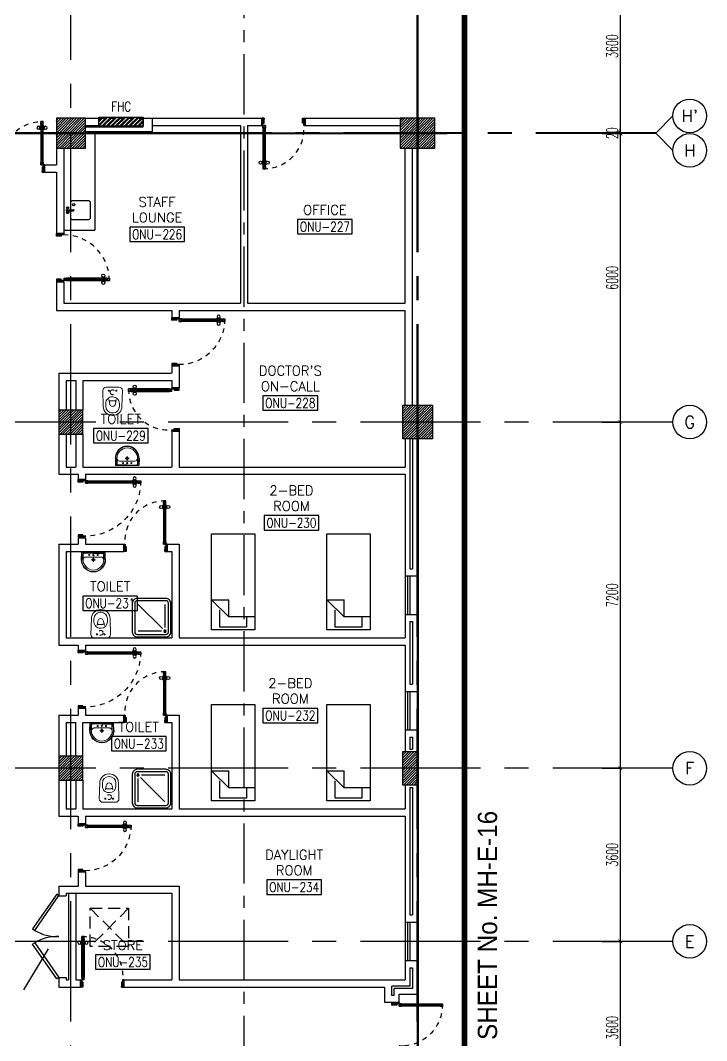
# Model space of a CAD drawing. Extents: x 0 to 91, y -1.5 to 78.
# Drawn here: x 76.69 to 90.96, y 14.14 to 35.36 of the extents above; entities that cross this region are included whole.
import ezdxf
from ezdxf.enums import TextEntityAlignment as Align

# ---------------------------------------------------------------- set-up
doc = ezdxf.new("R2010")
doc.units = 0
doc.header["$MEASUREMENT"] = 0
doc.header["$PDMODE"] = 34
for name, pattern in [('CENTER', [2, 1.25, -0.25, 0.25, -0.25]), ('CENTER2', [1.125, 0.75, -0.125, 0.125, -0.125]), ('CENTERX2', [4, 2.5, -0.5, 0.5, -0.5]), ('DASHED', [0.75, 0.5, -0.25]), ('HIDDEN', [0.375, 0.25, -0.125]), ('HIDDEN2', [0.1875, 0.125, -0.0625])]:
    doc.linetypes.add(name, pattern=pattern)
doc.layers.get('0').update_dxf_attribs({"color": 11, "linetype": 'CONTINUOUS'})
doc.layers.get('DEFPOINTS').update_dxf_attribs({"color": 11, "linetype": 'CONTINUOUS'})
for name, color, linetype in [('AX-CR', 11, 'CONTINUOUS'), ('AX-DIM', 11, 'CONTINUOUS'), ('AX-TXT', 11, 'CONTINUOUS'), ('AXES', 11, 'CENTERX2'), ('AXES1', 11, 'CENTER'), ('COL', 11, 'CONTINUOUS'), ('DOOR', 11, 'CONTINUOUS'), ('E-TEXT', 4, 'CONTINUOUS'), ('EJ', 11, 'CONTINUOUS'), ('ELEV', 11, 'CONTINUOUS'), ('FHC', 11, 'CONTINUOUS'), ('FIX', 11, 'CONTINUOUS'), ('FUR', 11, 'CONTINUOUS'), ('HAT', 11, 'CONTINUOUS'), ('INSUL', 11, 'CONTINUOUS'), ('ME-FIX', 11, 'CONTINUOUS'), ('RM-BOX', 11, 'CONTINUOUS'), ('RM-NAME', 11, 'CONTINUOUS'), ('RM-NO', 11, 'CONTINUOUS'), ('ROOF', 11, 'CONTINUOUS'), ('SHAFT', 11, 'CONTINUOUS'), ('TXT1', 11, 'CONTINUOUS'), ('WALL', 11, 'CONTINUOUS'), ('WIN', 11, 'CONTINUOUS')]:
    doc.layers.add(name, color=color, linetype=linetype)
doc.styles.add('ROMANS', font='ROMANS.shx', dxfattribs={"width": 0.6})
doc.styles.add('TTXT', font='swisse.ttf', dxfattribs={"width": 0.6})
doc.dimstyles.new('DIM-OUT', dxfattribs={"dimscale": 0, "dimtxt": 0.24, "dimasz": 0.08, "dimexe": 0.02, "dimexo": 0.02, "dimgap": 0.05, "dimtad": 1, "dimdec": 0, "dimlfac": 1000, "dimzin": 0, "dimdsep": 46, "dimtxsty": 'ROMANS', "dimblk1": 'ARCHTICK', "dimblk2": 'ARCHTICK', "dimsah": 1, "dimcen": 0.01, "dimdle": 0.08, "dimclrd": 7, "dimclre": 7, "dimclrt": 2, "dimadec": 0, "dimazin": 0, "dimtp": 2, "dimtm": 2, "dimtfac": 0.114286, "dimtdec": 0, "dimtix": 1, "dimtmove": 2, "dimatfit": 3, "dimldrblk": 'ARCHTICK', "dimfxl": 0, "dimtolj": 1, "dimtzin": 0, "dimarcsym": 0})

# ---------------------------------------------------------------- blocks, each defined once
blk = doc.blocks.new('D1000')
at = {"layer": 'DOOR', "color": 7, "linetype": 'ByBlock'}
for p, q in [((0, 0), (-150, 0)), ((-150, 0), (-150, -25)), ((-150, 0), (0, 0)), ((0, -50), (-114, 0)), ((0, -50), (-40, 0)), ((0, -50), (0, 0)), ((-1050, -25), (-1100, -25)), ((-1100, -75), (-1100, -25)), ((-1100, -25), (-1100, -75)), ((-1050, -75), (-1100, -75)), ((-1050, -42), (-1070, -42)), ((-1070, -42), (-1070, -58)), ((-1050, -58), (-1070, -58)), ((-1050, -25), (-1050, -42)), ((-1050, -58), (-1050, -75)), ((-928, -18), (-1018, -18)), ((-1018, -25), (-1018, -18)), ((-1018, -75), (-1018, -82)), ((-928, -82), (-1018, -82)), ((-1005, -9), (-940, -9)), ((-1005, -18), (-1005, -9)), ((-1005, -18), (-940, -18)), ((-1005, -82), (-940, -82)), ((-1005, -82), (-1005, -91)), ((-1005, -91), (-940, -91)), ((-940, -18), (-940, -9)), ((-940, -82), (-940, -91)), ((-928, -25), (-928, -18)), ((-928, -75), (-928, -82)), ((-200, -42), (-200, -25)), ((-200, -25), (-150, -25)), ((-180, -42), (-200, -42)), ((-200, -75), (-200, -58)), ((-200, -58), (-180, -58)), ((-150, -75), (-200, -75)), ((-180, -58), (-180, -42)), ((-150, -75), (-150, -25)), ((-150, -25), (-100, -25)), ((-100, -25), (-100, -50)), ((0, -50), (-100, -37)), ((-100, -50), (0, -50)), ((-150, -975), (-100, -975)), ((-150, -1000), (-150, -975)), ((-150, -1000), (0, -1000)), ((0, -1000), (-150, -1000)), ((0, -950), (-114, -1000)), ((-100, -975), (-100, -950)), ((0, -950), (-100, -963)), ((-100, -950), (0, -950)), ((0, -950), (-40, -1000)), ((0, -950), (0, -1000))]:
    blk.add_line(p, q, dxfattribs=at)
at = {"layer": 'DOOR', "linetype": 'ByBlock'}
for p, q in [((-200, -25), (-1050, -25)), ((-200, -42), (-1050, -42)), ((-200, -58), (-1050, -58)), ((-1050, -75), (-200, -75))]:
    blk.add_line(p, q, dxfattribs=at)
at = {"layer": 'DOOR', "color": 7, "linetype": 'ByBlock'}
for centre in [(-973, 23), (-973, -124)]:
    blk.add_circle(centre, 32.4, dxfattribs=at)
for centre, radius, start, end in [((0, -50), 134, 158.1598, 169.28), ((0, -50), 74.4, 137.7764, 180), ((0, -50), 54.4, 113.2074, 180), ((0, -50), 154, 161.1053, 166.2858), ((0, -50), 114, 154.0838, 167.3774), ((0, -50), 94.4, 148.0182, 180), ((0, -50), 34.4, 90, 180), ((0, -50), 14.4, 90, 180), ((0, -950), 154, 193.7142, 198.8947), ((0, -950), 134, 190.72, 201.8402), ((0, -950), 94.4, 180, 211.9818), ((0, -950), 74.4, 180, 222.2236), ((0, -950), 54.4, 180, 246.7926), ((0, -950), 34.4, 180, 270), ((0, -950), 14.4, 180, 270)]:
    blk.add_arc(centre, radius, start, end, dxfattribs=at)
at = {"layer": 'DOOR', "linetype": 'HIDDEN', "ltscale": 0.5}
blk.add_arc((-149, -24), 951, 180.0434, 269.9667, dxfattribs=at)
blk = doc.blocks.new('WC1')
at = {"layer": 'FIX', "lineweight": 20}
for p, q in [((-727, 5), (-727, -5)), ((-674, 5), (-674, -5)), ((-534, 24), (-540, 0)), ((-540, 0), (-534, -24)), ((-210, 204), (-538, 194)), ((-475, 141), (-538, 141)), ((-395, 76), (-490, 60)), ((-339, 5), (-339, -5)), ((-538, -141), (-475, -141)), ((-538, -194), (-210, -204)), ((-490, -60), (-395, -76))]:
    blk.add_line(p, q, dxfattribs=at)
at = {"layer": 'FIX', "linetype": 'Continuous', "lineweight": 20}
blk.add_line((-420, -47), (-420, 45), dxfattribs=at)
at = {"layer": 'FIX', "lineweight": 20}
blk.add_lwpolyline([(-213, -204), (-210, -204, 0.414214), (-137, -131), (-137, 0), (-137, 131, 0.414214), (-210, 204)], format="xyb", dxfattribs=at)
at = {"layer": 'FIX', "linetype": 'HIDDEN2', "lineweight": 20, "ltscale": 0.3}
blk.add_circle((-245, 0), 49.8, dxfattribs=at)
at = {"layer": 'FIX', "linetype": 'HIDDEN', "lineweight": 20, "ltscale": 0.05}
for centre in [(-213, 78), (-213, -77)]:
    blk.add_circle(centre, 11.6, dxfattribs=at)
at = {"layer": 'FIX', "lineweight": 20}
for centre, radius, start, end in [((-538, 5), 189, 90, 180), ((-538, 5), 136, 90, 180), ((-473, -7), 68.2, 128.9242, 152.8468), ((-464, -18), 82, 108.496, 128.9242), ((-475, 5), 136, 360, 90), ((-538, -5), 189, 180, 270), ((-538, -5), 136, 180, 270), ((-473, 7), 68.2, 207.1532, 231.0758), ((-464, 18), 82, 231.0758, 251.504), ((-475, -5), 136, 270, 0)]:
    blk.add_arc(centre, radius, start, end, dxfattribs=at)
at = {"layer": 'FIX', "linetype": 'Continuous', "lineweight": 20}
for centre, start, end in [((-443, 46), 357.6662, 91.6121), ((-442, -46), 268.3879, 2.3338)]:
    blk.add_arc(centre, 22.3, start, end, dxfattribs=at)
blk = doc.blocks.new('LAV1')
at = {"layer": 'FIX', "linetype": 'DASHED', "lineweight": 20, "ltscale": 0.05}
for p, q in [((0, 170), (0, 270)), ((0, 170), (0, 270)), ((50, 220), (-50, 220))]:
    blk.add_line(p, q, dxfattribs=at)
at = {"layer": 'FIX', "linetype": 'ByBlock', "ltscale": 0.3}
for p, q in [((-280, 210), (-275, 50)), ((-245, 210), (-245, 85)), ((0, 60), (-220, 60)), ((0, 60), (220, 60)), ((245, 210), (245, 85)), ((280, 210), (275, 50))]:
    blk.add_line(p, q, dxfattribs=at)
at = {"layer": 'FIX', "linetype": 'Continuous', "lineweight": 20}
for p, q in [((-275, 210), (-275, 50)), ((0, 50), (-275, 50)), ((0, 50), (-252, 50)), ((0, 155), (-181, 155)), ((0, 155), (181, 155)), ((0, 50), (275, 50)), ((0, 50), (252, 50)), ((275, 210), (275, 50))]:
    blk.add_line(p, q, dxfattribs=at)
at = {"layer": 'FIX', "lineweight": 20}
for p, q in [((16, 107), (-15, 107)), ((0, 92), (0, 123))]:
    blk.add_line(p, q, dxfattribs=at)
for centre, radius in [((0, 220), 29.5), ((0, 220), 22.5), ((0, 107), 15.5)]:
    blk.add_circle(centre, radius, dxfattribs=at)
at = {"layer": 'FIX', "linetype": 'HIDDEN', "lineweight": 20, "ltscale": 0.05}
for centre in [(-100, 107), (100, 107)]:
    blk.add_circle(centre, 12.4, dxfattribs=at)
at = {"layer": 'FIX', "linetype": 'ByBlock', "ltscale": 0.3}
for centre, radius, start, end in [((7, 220), 287, 91.3776, 182.0064), ((-7, 220), 287, 357.9936, 88.6224), ((-220, 85), 24.9, 179.7021, 269.9486), ((220, 85), 24.9, 270.0514, 0.2979)]:
    blk.add_arc(centre, radius, start, end, dxfattribs=at)
at = {"layer": 'FIX', "linetype": 'Continuous', "lineweight": 20}
for centre, radius, start, end in [((8, 217), 283, 91.6988, 181.351), ((-8, 217), 283, 358.649, 88.3012), ((8, 212), 253, 91.7328, 180.4884), ((-8, 212), 253, 359.5116, 88.2672), ((-179, 222), 66.9, 190.2006, 268.0786), ((179, 222), 66.9, 271.9214, 349.7994)]:
    blk.add_arc(centre, radius, start, end, dxfattribs=at)
blk = doc.blocks.new('SHR1')
at = {"layer": 'FIX'}
for p, q in [((-196, 196), (-700, 700)), ((-143, 218), (-143, 700)), ((-218, 143), (-700, 143))]:
    blk.add_line(p, q, dxfattribs=at)
for points in [[(-825, 125), (-825, 725, -0.414214), (-725, 825), (-125, 825, -0.414214), (-25, 725), (-25, 125, -0.414214), (-125, 25), (-725, 25, -0.414214)], [(-775, 125), (-775, 725, -0.414214), (-725, 775), (-125, 775, -0.414214), (-75, 725), (-75, 125, -0.414214), (-125, 75), (-725, 75, -0.414214)]]:
    blk.add_lwpolyline(points, format="xyb", close=True, dxfattribs=at)
for radius in [25, 15]:
    blk.add_circle((-143, 143), radius, dxfattribs=at)
blk = doc.blocks.new('C5')
at = {"layer": 'HAT', "linetype": 'ByBlock'}
h = blk.add_hatch(dxfattribs=at)
h.set_pattern_fill('ANSI31', color=256, scale=300, style=0)
h.set_pattern_definition([(45, (-223356.182, -51411.005), (-26.516504, 26.516504), [])])
h.paths.add_polyline_path([(300, 300), (0, 300), (0, 0), (300, 0)])
h.paths.add_polyline_path([(600, 300), (300, 300), (300, 0), (600, 0)])
at = {"layer": 'COL'}
blk.add_lwpolyline([(600, 300), (0, 300), (0, 0), (600, 0)], close=True, dxfattribs=at)
blk = doc.blocks.new('RM1')
at = {"layer": 'RM-BOX'}
blk.add_lwpolyline([(570, -200), (-570, -200), (-570, -500), (570, -500)], close=True, dxfattribs=at)
at = {"layer": 'RM-NAME', "style": 'ROMANS'}
for tag, p in [('ROOMNAME1', (0, 324)), ('ROOMNAME2', (0, 0))]:
    blk.add_attdef(tag, text='', height=200, dxfattribs=at).set_placement(p, align=Align.MIDDLE)
at = {"layer": 'RM-NO', "style": 'ROMANS', "width": 0.8}
blk.add_attdef('ROOMNO', text='', height=200, dxfattribs=at).set_placement((0, -350), align=Align.MIDDLE)
blk = doc.blocks.new('DOOR90')
at = {"layer": 'DOOR', "linetype": 'ByBlock'}
for p, q in [((0, 0), (-150, 0)), ((-200, -25), (-1000, -25)), ((-200, -42), (-1000, -42)), ((-200, -58), (-1000, -58)), ((-1000, -75), (-200, -75))]:
    blk.add_line(p, q, dxfattribs=at)
at = {"layer": 'DOOR', "color": 0, "linetype": 'ByBlock'}
for p, q in [((-150, 0), (-150, -25)), ((-150, 0), (0, 0)), ((0, -50), (0, 0)), ((-1050, -25), (-1050, -75)), ((-1050, -75), (-1050, -25)), ((-1000, -25), (-1050, -25)), ((-1000, -75), (-1050, -75)), ((-1020, -42), (-1020, -58)), ((-1000, -42), (-1020, -42)), ((-1000, -58), (-1020, -58)), ((-1000, -25), (-1000, -42)), ((-1000, -58), (-1000, -75)), ((-968, -25), (-968, -18)), ((-878, -18), (-968, -18)), ((-968, -75), (-968, -82)), ((-878, -82), (-968, -82)), ((-955, -18), (-955, -9)), ((-955, -9), (-890, -9)), ((-955, -18), (-890, -18)), ((-955, -82), (-955, -91)), ((-955, -82), (-890, -82)), ((-955, -91), (-890, -91)), ((-890, -18), (-890, -9)), ((-890, -82), (-890, -91)), ((-878, -25), (-878, -18)), ((-878, -75), (-878, -82)), ((-200, -42), (-200, -25)), ((-200, -25), (-150, -25)), ((-180, -42), (-200, -42)), ((-200, -75), (-200, -58)), ((-200, -58), (-180, -58)), ((-150, -75), (-200, -75)), ((-180, -58), (-180, -42)), ((-150, -75), (-150, -25)), ((-150, -25), (-100, -25)), ((-100, -25), (-100, -50)), ((-100, -50), (0, -50)), ((-150, -900), (-150, -875)), ((-150, -875), (-100, -875)), ((0, -900), (-150, -900)), ((-150, -900), (0, -900)), ((-100, -850), (0, -850)), ((-100, -875), (-100, -850)), ((0, -850), (0, -900))]:
    blk.add_line(p, q, dxfattribs=at)
at = {"layer": 'DOOR', "color": 9, "linetype": 'ByBlock'}
for p, q in [((0, -50), (-114, 0)), ((0, -50), (-40, 0)), ((0, -50), (-100, -37)), ((0, -850), (-114, -900)), ((0, -850), (-100, -863)), ((0, -850), (-40, -900))]:
    blk.add_line(p, q, dxfattribs=at)
at = {"layer": 'DOOR', "color": 0, "linetype": 'ByBlock'}
for centre in [(-923, 24), (-923, -124)]:
    blk.add_circle(centre, 32.4, dxfattribs=at)
at = {"layer": 'DOOR', "color": 9, "linetype": 'ByBlock'}
for centre, radius, start, end in [((0, -50), 74.4, 137.7764, 180), ((0, -50), 54.4, 113.2074, 180), ((0, -50), 154, 161.1053, 166.2858), ((0, -50), 134, 158.1598, 169.28), ((0, -50), 114, 154.0838, 167.3774), ((0, -50), 94.4, 148.0182, 180), ((0, -50), 34.4, 90, 180), ((0, -50), 14.4, 90, 180), ((0, -850), 154, 193.7142, 198.8947), ((0, -850), 134, 190.72, 201.8402), ((0, -850), 94.4, 180, 211.9818), ((0, -850), 74.4, 180, 222.2236), ((0, -850), 54.4, 180, 246.7926), ((0, -850), 34.4, 180, 270), ((0, -850), 14.4, 180, 270)]:
    blk.add_arc(centre, radius, start, end, dxfattribs=at)
at = {"layer": 'DOOR', "linetype": 'HIDDEN', "ltscale": 0.5}
blk.add_arc((-222, -50), 828, 178.2701, 275.003, dxfattribs=at)
blk = doc.blocks.new('AH20A')
at = {"layer": 'FUR'}
for p, q in [((0, 0.5), (0, -0.5)), ((1, 0.5), (0, 0.5)), ((0.136, 0.5), (0.136, -0.099)), ((1, -0.5), (1, 0.5)), ((0.136, 0.311), (0.028, 0.311)), ((0.028, 0.311), (0.028, -0.309)), ((0.136, -0.099), (0.313, -0.5)), ((0.136, -0.099), (0.313, -0.099)), ((0.313, -0.5), (0.313, -0.099)), ((0.028, -0.309), (0.208, -0.309)), ((0, -0.5), (1, -0.5))]:
    blk.add_line(p, q, dxfattribs=at)
blk = doc.blocks.new('DOOR100')
at = {"layer": 'DOOR', "color": 0, "linetype": 'ByBlock'}
for p, q in [((-76, 1251), (-76, 1301)), ((-76, 1301), (-26, 1301)), ((-26, 1301), (-76, 1301)), ((-26, 1251), (-26, 1301)), ((-92, 1206), (-92, 1141)), ((-83, 1206), (-92, 1206)), ((-83, 1141), (-92, 1141)), ((-83, 1129), (-83, 1219)), ((-76, 1219), (-83, 1219)), ((-83, 1206), (-83, 1141)), ((-76, 1129), (-83, 1129)), ((-59, 1251), (-76, 1251)), ((-59, 1251), (-59, 1271)), ((-43, 1271), (-59, 1271)), ((-43, 1251), (-43, 1271)), ((-26, 1251), (-43, 1251)), ((-26, 1219), (-19, 1219)), ((-26, 1129), (-19, 1129)), ((-19, 1129), (-19, 1219)), ((-19, 1206), (-19, 1141)), ((-19, 1206), (-10, 1206)), ((-19, 1141), (-10, 1141)), ((-10, 1206), (-10, 1141)), ((-1201, 0), (-1201, 150)), ((-1201, 150), (-1176, 150)), ((-1201, 150), (-1201, 0)), ((-1151, 0), (-1201, 0)), ((-1176, 150), (-1176, 100)), ((-1176, 100), (-1151, 100)), ((-1151, 100), (-1151, 0)), ((-76, 200), (-59, 200)), ((-76, 150), (-76, 200)), ((-76, 150), (-26, 150)), ((-59, 200), (-59, 180)), ((-59, 180), (-43, 180)), ((-51, 100), (-51, 0)), ((-26, 100), (-51, 100)), ((-51, 0), (-1, 0)), ((-43, 200), (-26, 200)), ((-43, 180), (-43, 200)), ((-26, 200), (-26, 150)), ((-1, 150), (-26, 150)), ((-26, 150), (-26, 100)), ((-1, 150), (-1, 0))]:
    blk.add_line(p, q, dxfattribs=at)
at = {"layer": 'DOOR', "linetype": 'ByBlock'}
for p, q in [((-76, 1251), (-76, 200)), ((-59, 200), (-59, 1251)), ((-43, 200), (-43, 1251)), ((-26, 200), (-26, 1251))]:
    blk.add_line(p, q, dxfattribs=at)
at = {"layer": 'DOOR', "color": 9, "linetype": 'ByBlock'}
for p, q in [((-1151, 0), (-1201, 114)), ((-1151, 0), (-1201, 40)), ((-1151, 0), (-1164, 100)), ((-51, 0), (-1, 114)), ((-51, 0), (-38, 100)), ((-51, 0), (-1, 40))]:
    blk.add_line(p, q, dxfattribs=at)
at = {"layer": 'DOOR', "color": 0, "linetype": 'ByBlock'}
for centre in [(-125, 1174), (22, 1174)]:
    blk.add_circle(centre, 32.4, dxfattribs=at)
at = {"layer": 'DOOR', "linetype": 'HIDDEN', "ltscale": 0.5}
blk.add_arc((-27, 152), 1149, 89.961, 180.0931, dxfattribs=at)
at = {"layer": 'DOOR', "color": 9, "linetype": 'ByBlock'}
for centre, radius, start, end in [((-1151, 0), 154, 103.7142, 108.8947), ((-1151, 0), 134, 100.72, 111.8402), ((-1151, 0), 94.4, 90, 121.9818), ((-1151, 0), 74.4, 90, 132.2236), ((-1151, 0), 54.4, 90, 156.7926), ((-1151, 0), 34.4, 90, 180), ((-1151, 0), 14.4, 90, 180), ((-51, 0), 94.4, 58.0182, 90), ((-51, 0), 74.4, 47.7764, 90), ((-51, 0), 54.4, 23.2074, 90), ((-51, 0), 34.4, 0, 90), ((-51, 0), 14.4, 0, 90), ((-51, 0), 134, 68.1598, 79.28), ((-51, 0), 114, 64.0838, 77.3774), ((-51, 0), 154, 71.1053, 76.2858)]:
    blk.add_arc(centre, radius, start, end, dxfattribs=at)
blk = doc.blocks.new('A$C272A55A0')
at = {"layer": 'DOOR', "color": 0, "linetype": 'ByBlock'}
for p, q in [((0, 900), (0, 1050)), ((50, 1050), (0, 1050)), ((0, 900), (25, 900)), ((25, 950), (50, 950)), ((25, 900), (25, 950)), ((75, 900), (25, 900)), ((25, 850), (25, 900)), ((42, 850), (25, 850)), ((58, 870), (42, 870)), ((42, 870), (42, 850)), ((50, 950), (50, 1050)), ((58, 850), (58, 870)), ((75, 850), (58, 850)), ((75, 900), (75, 850)), ((1725, 900), (1775, 900)), ((1725, 900), (1725, 850)), ((1725, 850), (1742, 850)), ((1742, 870), (1758, 870)), ((1742, 850), (1742, 870)), ((1750, 950), (1750, 1050)), ((1750, 1050), (1800, 1050)), ((1775, 950), (1750, 950)), ((1758, 870), (1758, 850)), ((1758, 850), (1775, 850)), ((1775, 900), (1775, 950)), ((1800, 900), (1775, 900)), ((1775, 850), (1775, 900)), ((1800, 1050), (1800, 900)), ((25, 50), (42, 50)), ((25, 50), (25, 0)), ((25, 0), (75, 0)), ((75, 0), (25, 0)), ((42, 50), (42, 30)), ((42, 30), (58, 30)), ((58, 50), (75, 50)), ((58, 50), (58, 30)), ((75, 50), (75, 0)), ((1718, 160), (1709, 160)), ((1709, 95), (1709, 160)), ((1718, 95), (1709, 95)), ((1725, 173), (1718, 173)), ((1718, 173), (1718, 83)), ((1718, 95), (1718, 160)), ((1725, 83), (1718, 83)), ((1742, 50), (1725, 50)), ((1725, 50), (1725, 0)), ((1775, 0), (1725, 0)), ((1725, 0), (1775, 0)), ((1742, 50), (1742, 30)), ((1758, 30), (1742, 30)), ((1775, 50), (1758, 50)), ((1758, 50), (1758, 30)), ((1775, 173), (1782, 173)), ((1775, 83), (1782, 83)), ((1775, 50), (1775, 0)), ((1782, 173), (1782, 83)), ((1782, 160), (1791, 160)), ((1782, 95), (1782, 160)), ((1782, 95), (1791, 95)), ((1791, 95), (1791, 160))]:
    blk.add_line(p, q, dxfattribs=at)
at = {"layer": 'DOOR', "color": 9, "linetype": 'ByBlock'}
for p, q in [((50, 1050), (0, 1010)), ((50, 1050), (0, 937)), ((50, 1050), (37, 950)), ((1750, 1050), (1800, 1010)), ((1750, 1050), (1800, 937)), ((1750, 1050), (1763, 950))]:
    blk.add_line(p, q, dxfattribs=at)
at = {"layer": 'DOOR', "linetype": 'ByBlock'}
for p, q in [((25, 850), (25, 50)), ((42, 850), (42, 50)), ((58, 850), (58, 50)), ((75, 50), (75, 850)), ((1725, 50), (1725, 850)), ((1742, 850), (1742, 50)), ((1758, 850), (1758, 50)), ((1775, 850), (1775, 50))]:
    blk.add_line(p, q, dxfattribs=at)
at = {"layer": 'DOOR', "color": 0, "linetype": 'ByBlock'}
for centre in [(1676, 128), (1824, 128)]:
    blk.add_circle(centre, 32.4, dxfattribs=at)
at = {"layer": 'DOOR', "color": 9, "linetype": 'ByBlock'}
for centre, radius, start, end in [((50, 1050), 54.4, 203.2074, 270), ((50, 1050), 74.4, 227.7764, 270), ((50, 1050), 94.4, 238.0182, 270), ((50, 1050), 114, 244.0838, 257.3774), ((50, 1050), 134, 248.1598, 259.28), ((50, 1050), 154, 251.1053, 256.2858), ((50, 1050), 34.4, 180, 270), ((50, 1050), 14.4, 180, 270), ((1750, 1050), 14.4, 270, 0), ((1750, 1050), 34.4, 270, 0), ((1750, 1050), 54.4, 270, 336.7926), ((1750, 1050), 74.4, 270, 312.2236), ((1750, 1050), 94.4, 270, 301.9818), ((1750, 1050), 114, 282.6226, 295.9162), ((1750, 1050), 134, 280.72, 291.8402), ((1750, 1050), 154, 283.7142, 288.8947)]:
    blk.add_arc(centre, radius, start, end, dxfattribs=at)
at = {"layer": 'DOOR', "linetype": 'HIDDEN', "ltscale": 0.5}
for centre, start, end in [((50, 851), 268.3174, 3.2965), ((1750, 851), 176.7035, 271.6826)]:
    blk.add_arc(centre, 851, start, end, dxfattribs=at)
at = {"layer": 'WALL', "linetype": 'ByBlock'}
blk.add_line((1800, 900), (1800, 1050), dxfattribs=at)
blk = doc.blocks.new('COL50')
at = {"layer": 'COL'}
blk.add_lwpolyline([(-250, 250), (-250, -250), (250, -250), (250, 250)], close=True, dxfattribs=at)
blk = doc.blocks.new('*X30')
at = {"color": 0}
for p, q in [((203889, 139878), (204361, 140350)), ((203889, 139931), (204308, 140350)), ((203889, 139984), (204255, 140350)), ((203889, 140037), (204201, 140350)), ((203889, 140090), (204148, 140350)), ((203889, 140143), (204095, 140350)), ((203889, 140196), (204042, 140350)), ((203889, 140249), (203989, 140350)), ((203889, 140302), (203936, 140350)), ((203914, 139850), (204389, 140325)), ((203967, 139850), (204389, 140272)), ((204020, 139850), (204389, 140219)), ((204073, 139850), (204389, 140166)), ((204126, 139850), (204389, 140113)), ((204179, 139850), (204389, 140060)), ((204232, 139850), (204389, 140006)), ((204285, 139850), (204389, 139953)), ((204338, 139850), (204389, 139900))]:
    blk.add_line(p, q, dxfattribs=at)
blk = doc.blocks.new('*X27')
at = {"color": 0}
for p, q in [((203889, 132665), (204373, 133150)), ((203889, 132718), (204320, 133150)), ((203889, 132771), (204267, 133150)), ((203889, 132824), (204214, 133150)), ((203889, 132877), (204161, 133150)), ((203889, 132930), (204108, 133150)), ((203889, 132983), (204055, 133150)), ((203889, 133036), (204002, 133150)), ((203889, 133089), (203949, 133150)), ((203889, 133143), (203896, 133150)), ((203926, 132650), (204389, 133112)), ((203979, 132650), (204389, 133059)), ((204032, 132650), (204389, 133006)), ((204085, 132650), (204389, 132953)), ((204138, 132650), (204389, 132900)), ((204191, 132650), (204389, 132847)), ((204244, 132650), (204389, 132794)), ((204297, 132650), (204389, 132741)), ((204350, 132650), (204389, 132688))]:
    blk.add_line(p, q, dxfattribs=at)
blk = doc.blocks.new('C11')
at = {"layer": 'HAT'}
h = blk.add_hatch(dxfattribs=at)
h.set_pattern_fill('ANSI31', color=256, scale=300, style=0)
h.set_pattern_definition([(45, (-248556.182, -75061.005), (-26.5165043, 26.5165043), [])])
h.paths.add_polyline_path([(300, 700), (0, 700), (0, 350), (300, 350)])
h.paths.add_polyline_path([(300, 350), (0, 350), (0, 0), (300, 0)])
at = {"layer": 'COL'}
blk.add_lwpolyline([(300, 700), (300, 0), (0, 0), (0, 700)], close=True, dxfattribs=at)
blk = doc.blocks.new('C11D')
at = {"layer": 'COL', "linetype": 'ByBlock'}
for p in [(-320, 0), (0, 0)]:
    blk.add_blockref('C11', p, dxfattribs=at)
blk = doc.blocks.new('C7')
at = {"layer": 'HAT'}
h = blk.add_hatch(dxfattribs=at)
h.set_pattern_fill('ANSI31', color=256, scale=300, style=0)
h.set_pattern_definition([(45, (-248876.182, -51411.005), (-26.5165043, 26.5165043), [])])
h.paths.add_polyline_path([(350, 300), (250, 300), (0, 300), (0, 0), (350, 0)])
at = {"layer": 'COL'}
blk.add_lwpolyline([(0, 300), (0, 0), (350, 0), (350, 300)], close=True, dxfattribs=at)
blk = doc.blocks.new('_ARCHTICK')
at = {"color": 0, "linetype": 'ByBlock', "const_width": 0.15}
blk.add_lwpolyline([(-0.5, -0.5), (0.5, 0.5)], dxfattribs=at)
blk = doc.blocks.new('*D121')
at = {"layer": 'AX-DIM', "color": 7, "lineweight": -2}
for p, q in [((88.785, 33.02), (89.185, 33.02)), ((88.785, 33), (89.185, 33)), ((89.165, 33.02), (89.165, 33.1)), ((89.165, 33.02), (89.165, 33)), ((89.165, 33), (89.165, 32.92))]:
    blk.add_line(p, q, dxfattribs=at)
at = {"layer": 'DEFPOINTS', "color": 0}
for p in [(88.765, 33.02), (88.765, 33), (89.165, 33)]:
    blk.add_point(p, dxfattribs=at)
at = {"layer": 'AX-DIM', "color": 7, "lineweight": -2, "xscale": 0.08, "yscale": 0.08, "zscale": 0.08}
for p, rotation in [((89.165, 33.02), 270), ((89.165, 33), 90)]:
    blk.add_blockref('_ARCHTICK', p, dxfattribs=dict(at, rotation=rotation))
at = {"layer": 'AX-DIM', "color": 2, "insert": (88.995, 33.01), "char_height": 0.24, "attachment_point": 5, "rotation": 90, "style": 'ROMANS'}
blk.add_mtext('\\A1;20', dxfattribs=at)
blk = doc.blocks.new('*D120')
at = {"layer": 'AX-DIM', "color": 7, "lineweight": -2}
for p, q in [((88.785, 36.62), (89.185, 36.62)), ((89.165, 36.7), (89.165, 32.94)), ((88.785, 33.02), (89.185, 33.02))]:
    blk.add_line(p, q, dxfattribs=at)
at = {"layer": 'DEFPOINTS', "color": 0}
for p in [(88.765, 36.62), (88.765, 33.02), (89.165, 33.02)]:
    blk.add_point(p, dxfattribs=at)
at = {"layer": 'AX-DIM', "color": 7, "lineweight": -2, "xscale": 0.08, "yscale": 0.08, "zscale": 0.08}
for p, rotation in [((89.165, 36.62), 90), ((89.165, 33.02), 270)]:
    blk.add_blockref('_ARCHTICK', p, dxfattribs=dict(at, rotation=rotation))
at = {"layer": 'AX-DIM', "color": 2, "insert": (88.995, 34.82), "char_height": 0.24, "attachment_point": 5, "rotation": 90, "style": 'ROMANS'}
blk.add_mtext('\\A1;3600', dxfattribs=at)
blk = doc.blocks.new('*D119')
at = {"layer": 'AX-DIM', "color": 7, "lineweight": -2}
for p, q in [((88.785, 33), (89.185, 33)), ((89.165, 33.08), (89.165, 26.92)), ((88.785, 27), (89.185, 27))]:
    blk.add_line(p, q, dxfattribs=at)
at = {"layer": 'DEFPOINTS', "color": 0}
for p in [(88.765, 33), (88.765, 27), (89.165, 27)]:
    blk.add_point(p, dxfattribs=at)
at = {"layer": 'AX-DIM', "color": 7, "lineweight": -2, "xscale": 0.08, "yscale": 0.08, "zscale": 0.08}
for p, rotation in [((89.165, 33), 90), ((89.165, 27), 270)]:
    blk.add_blockref('_ARCHTICK', p, dxfattribs=dict(at, rotation=rotation))
at = {"layer": 'AX-DIM', "color": 2, "insert": (88.995, 30), "char_height": 0.24, "attachment_point": 5, "rotation": 90, "style": 'ROMANS'}
blk.add_mtext('\\A1;6000', dxfattribs=at)
blk = doc.blocks.new('*D118')
at = {"layer": 'AX-DIM', "color": 7, "lineweight": -2}
for p, q in [((88.785, 16.2), (89.185, 16.2)), ((89.165, 16.28), (89.165, 12.52)), ((88.785, 12.6), (89.185, 12.6))]:
    blk.add_line(p, q, dxfattribs=at)
at = {"layer": 'DEFPOINTS', "color": 0}
for p in [(88.765, 16.2), (88.765, 12.6), (89.165, 12.6)]:
    blk.add_point(p, dxfattribs=at)
at = {"layer": 'AX-DIM', "color": 7, "lineweight": -2, "xscale": 0.08, "yscale": 0.08, "zscale": 0.08}
for p, rotation in [((89.165, 16.2), 90), ((89.165, 12.6), 270)]:
    blk.add_blockref('_ARCHTICK', p, dxfattribs=dict(at, rotation=rotation))
at = {"layer": 'AX-DIM', "color": 2, "insert": (88.995, 14.4), "char_height": 0.24, "attachment_point": 5, "rotation": 90, "style": 'ROMANS'}
blk.add_mtext('\\A1;3600', dxfattribs=at)
blk = doc.blocks.new('*D117')
at = {"layer": 'AX-DIM', "color": 7, "lineweight": -2}
for p, q in [((88.785, 19.8), (89.185, 19.8)), ((89.165, 19.88), (89.165, 16.12)), ((88.785, 16.2), (89.185, 16.2))]:
    blk.add_line(p, q, dxfattribs=at)
at = {"layer": 'DEFPOINTS', "color": 0}
for p in [(88.765, 19.8), (88.765, 16.2), (89.165, 16.2)]:
    blk.add_point(p, dxfattribs=at)
at = {"layer": 'AX-DIM', "color": 7, "lineweight": -2, "xscale": 0.08, "yscale": 0.08, "zscale": 0.08}
for p, rotation in [((89.165, 19.8), 90), ((89.165, 16.2), 270)]:
    blk.add_blockref('_ARCHTICK', p, dxfattribs=dict(at, rotation=rotation))
at = {"layer": 'AX-DIM', "color": 2, "insert": (88.995, 18), "char_height": 0.24, "attachment_point": 5, "rotation": 90, "style": 'ROMANS'}
blk.add_mtext('\\A1;3600', dxfattribs=at)
blk = doc.blocks.new('*D116')
at = {"layer": 'AX-DIM', "color": 7, "lineweight": -2}
for p, q in [((88.785, 27), (89.185, 27)), ((89.165, 27.08), (89.165, 19.72)), ((88.785, 19.8), (89.185, 19.8))]:
    blk.add_line(p, q, dxfattribs=at)
at = {"layer": 'DEFPOINTS', "color": 0}
for p in [(88.765, 27), (88.765, 19.8), (89.165, 19.8)]:
    blk.add_point(p, dxfattribs=at)
at = {"layer": 'AX-DIM', "color": 7, "lineweight": -2, "xscale": 0.08, "yscale": 0.08, "zscale": 0.08}
for p, rotation in [((89.165, 27), 90), ((89.165, 19.8), 270)]:
    blk.add_blockref('_ARCHTICK', p, dxfattribs=dict(at, rotation=rotation))
at = {"layer": 'AX-DIM', "color": 2, "insert": (88.995, 23.4), "char_height": 0.24, "attachment_point": 5, "rotation": 90, "style": 'ROMANS'}
blk.add_mtext('\\A1;7200', dxfattribs=at)
blk = doc.blocks.new('AXR')
at = {"layer": 'AX-CR'}
blk.add_circle((350, 0), 350, dxfattribs=at)
at = {"layer": 'AX-TXT', "style": 'ROMANS'}
blk.add_attdef('AX', text='', height=250, dxfattribs=at).set_placement((350, 0), align=Align.MIDDLE)

msp = doc.modelspace()

# ---------------------------------------------------------------- hatches: boundary and pattern name
at = {"layer": 'FHC', "linetype": 'ByBlock', "ltscale": 0.3}
h = msp.add_hatch(dxfattribs=at)
h.set_pattern_fill('ANSI32', color=11, scale=0.175, style=0)
h.set_pattern_definition([(45, (-153.87618, 2.103995), (-0.046403883, 0.046403883), []), (45, (-153.845246, 2.103995), (-0.046403883, 0.046403883), [])])
h.paths.add_polyline_path([(79.24, 33.155), (79.24, 33.345), (78.32, 33.345), (78.32, 33.155)])
h.paths.add_polyline_path([(78.1074, 32.7339), (78.1074, 33.1547), (78.3699, 33.1547), (78.3699, 32.7339)], flags=9)

# ---------------------------------------------------------------- linework, layer by layer
at = {"layer": 'AXES'}
for p, q in [((77.74, -1.4643), (77.74, 77.3484)), ((84.94, -1.4643), (84.94, 76.9984)), ((84.96, -1.4643), (84.96, 76.9984)), ((89.9091, 33.02), (90.2591, 33.37)), ((89.9091, 33.02), (68.74, 33.02)), ((89.9091, 33), (68.74, 33)), ((89.9091, 33), (90.2591, 32.65)), ((90.2591, 27), (68.74, 27)), ((90.2591, 19.8), (68.74, 19.8)), ((90.2591, 16.2), (68.74, 16.2))]:
    msp.add_line(p, q, dxfattribs=at)
at = {"layer": 'AXES1'}
msp.add_line((81.34, 5.4), (81.34, 64.22), dxfattribs=at)
at = {"layer": 'COL', "linetype": 'ByBlock'}
msp.add_line((84.94, 33.27), (84.94, 32.75), dxfattribs=at)
at = {"layer": 'E-TEXT', "color": 11}
msp.add_line((77.2699, 16.0467), (76.7524, 15.1934), dxfattribs=at)
at = {"layer": 'EJ'}
for p, q in [((84.94, 33.27), (84.94, 36.37)), ((84.96, 33.27), (84.96, 36.37))]:
    msp.add_line(p, q, dxfattribs=at)
at = {"layer": 'EJ', "color": 8}
for p, q in [((10.25, 33.02), (85.5654, 33.02)), ((10.25, 33), (85.5654, 33))]:
    msp.add_line(p, q, dxfattribs=at)
at = {"layer": 'ELEV', "linetype": 'CENTER2', "const_width": 0.12}
msp.add_lwpolyline([(85.9243, 3), (85.9243, 66.62)], dxfattribs=at)
at = {"layer": 'FHC', "color": 250, "linetype": 'HIDDEN', "ltscale": 0.25}
msp.add_line((78.3297, 33.32), (79.2244, 33.32), dxfattribs=at)
at = {"layer": 'FHC', "linetype": 'ByBlock', "ltscale": 0.3}
msp.add_lwpolyline([(78.32, 33.345), (79.24, 33.345), (79.24, 33.155), (78.32, 33.155)], close=True, dxfattribs=at)
at = {"layer": 'INSUL'}
for p, q in [((84.79, 26.65), (84.79, 23.95)), ((84.84, 26.65), (84.84, 23.95)), ((84.79, 23.95), (84.84, 23.95)), ((84.79, 22.85), (84.84, 22.85)), ((84.79, 22.85), (84.79, 21.55)), ((84.84, 22.85), (84.84, 21.55)), ((84.79, 21.55), (84.84, 21.55)), ((84.79, 20.45), (84.84, 20.45)), ((84.79, 20.45), (84.79, 20.2)), ((84.84, 20.45), (84.84, 20.2)), ((84.79, 20.2), (84.84, 20.2)), ((84.79, 19.4), (84.79, 16.75)), ((84.79, 19.4), (84.84, 19.4)), ((84.84, 19.4), (84.84, 16.75)), ((84.79, 16.75), (84.84, 16.75)), ((84.79, 15.65), (84.84, 15.65)), ((84.79, 15.65), (84.79, 15.2709)), ((84.84, 15.65), (84.84, 15.2209)), ((84.79, 15.2709), (84.415, 15.2709)), ((84.415, 15.075), (84.415, 15.2709)), ((84.465, 15.075), (84.415, 15.075)), ((84.84, 15.2209), (84.465, 15.2209)), ((84.465, 15.075), (84.465, 15.2209)), ((84.84, 15.25), (84.84, 15.2209))]:
    msp.add_line(p, q, dxfattribs=at)
at = {"layer": 'ME-FIX'}
for p, q in [((78.24, 33.02), (78.24, 30.9912)), ((77.6413, 31.4235), (77.7966, 31.4174)), ((77.6413, 31.4235), (77.6413, 31.3914)), ((77.7295, 31.5539), (77.7295, 31.4174)), ((78.1005, 31.6038), (77.7794, 31.6038)), ((78.1503, 31.261), (78.1503, 31.5539)), ((77.6413, 31.3914), (77.7966, 31.3975)), ((77.7295, 31.3975), (77.7295, 31.261)), ((77.7794, 31.2111), (78.1005, 31.2111)), ((77.59, 30.9912), (78.24, 30.9912))]:
    msp.add_line(p, q, dxfattribs=at)
for centre, radius in [((77.6724, 31.4572), 0.0217), ((77.6724, 31.4572), 0.014), ((77.7989, 31.5219), 0.0255), ((77.6724, 31.3577), 0.0217), ((77.6724, 31.3577), 0.014)]:
    msp.add_circle(centre, radius, dxfattribs=at)
for centre, radius, start, end in [((77.7794, 31.5539), 0.0499, 90, 180), ((77.7966, 31.4075), 0.00997, 270, 90), ((78.1005, 31.5539), 0.0499, 0, 90), ((77.7794, 31.261), 0.0499, 180, 270), ((78.1005, 31.261), 0.0499, 270, 0)]:
    msp.add_arc(centre, radius, start, end, dxfattribs=at)
at = {"layer": 'ROOF'}
msp.add_line((84.96, 26.65), (84.96, 13), dxfattribs=at)
at = {"layer": 'SHAFT', "linetype": 'HIDDEN'}
for p, q in [((78.94, 16.89), (78.14, 16.09)), ((78.14, 16.89), (78.94, 16.09))]:
    msp.add_line(p, q, dxfattribs=at)
msp.add_lwpolyline([(78.14, 16.89), (78.94, 16.89), (78.94, 16.09), (78.14, 16.09)], close=True, dxfattribs=at)
at = {"layer": 'WALL', "linetype": 'ByBlock'}
for p, q in [((78.04, 33.32), (78.32, 33.32)), ((79.24, 33.32), (81.7081, 33.32)), ((79.24, 33.145), (79.24, 33.32)), ((81.7081, 33.32), (81.7081, 33.17)), ((82.6081, 33.32), (84.59, 33.32)), ((82.6081, 33.32), (82.6081, 33.17)), ((78.04, 33.17), (78.32, 33.17)), ((78.04, 33.145), (79.24, 33.145)), ((79.44, 33.17), (81.265, 33.17)), ((79.44, 33.045), (79.44, 33.17)), ((81.265, 33.17), (81.265, 29.475)), ((81.415, 33.17), (81.5502, 33.17)), ((81.415, 33.17), (81.7081, 33.17)), ((81.415, 33.17), (81.415, 29.475)), ((82.6081, 33.17), (84.5867, 33.17)), ((78.04, 33.045), (79.44, 33.045)), ((77.59, 32.7), (77.59, 30.92)), ((77.19, 32.2), (77.19, 32.35)), ((77.44, 32.2), (77.44, 30.92)), ((77.44, 30.92), (77.59, 30.92)), ((77.44, 29.92), (77.44, 29.325)), ((77.44, 29.92), (77.59, 29.92)), ((77.59, 29.92), (77.59, 29.475)), ((77.44, 29.325), (79.84, 29.325)), ((77.59, 29.475), (81.265, 29.475)), ((79.84, 29.325), (79.84, 29.17)), ((79.99, 29.325), (84.69, 29.325)), ((79.99, 29.325), (79.99, 29.17)), ((81.415, 29.475), (84.69, 29.475)), ((79.99, 29.17), (79.84, 29.17)), ((77.49, 28.015), (79.84, 28.015)), ((77.49, 28.015), (77.49, 25.915)), ((79.99, 28.17), (79.84, 28.17)), ((79.84, 28.17), (79.84, 28.015)), ((79.99, 28.17), (79.99, 28.015)), ((79.99, 28.015), (79.99, 27.715)), ((77.64, 27.865), (77.84, 27.865)), ((77.64, 27.865), (77.64, 27.25)), ((77.64, 27.865), (77.84, 27.865)), ((77.84, 27.865), (77.84, 27.25)), ((77.99, 27.865), (77.99, 27.25)), ((77.99, 27.865), (79.84, 27.865)), ((79.84, 27.865), (79.84, 27.715)), ((79.84, 27.715), (79.99, 27.715)), ((77.64, 26.75), (77.64, 26.065)), ((77.84, 26.75), (77.84, 26.065)), ((77.99, 26.75), (77.99, 26.065)), ((79.84, 26.815), (79.84, 26.065)), ((79.84, 26.815), (79.99, 26.815)), ((79.99, 26.815), (79.99, 26.065)), ((84.69, 26.65), (84.69, 26.065)), ((84.94, 23.8), (84.94, 26.65)), ((77.49, 25.915), (77.89, 25.915)), ((77.49, 25.915), (77.89, 25.915)), ((77.64, 26.065), (77.84, 26.065)), ((77.64, 26.065), (77.84, 26.065)), ((77.89, 25.915), (77.89, 25.8045)), ((77.99, 26.065), (79.84, 26.065)), ((78.04, 25.915), (84.69, 25.915)), ((78.04, 25.915), (78.04, 25.8045)), ((79.99, 26.065), (84.69, 26.065)), ((84.69, 25.915), (84.69, 23.8)), ((78.04, 25.8045), (77.89, 25.8045)), ((77.49, 24.46), (77.49, 22.36)), ((77.49, 24.46), (77.89, 24.46)), ((77.89, 24.5875), (77.89, 24.46)), ((78.04, 24.5875), (77.89, 24.5875)), ((78.04, 24.5875), (78.04, 24.46)), ((78.04, 24.46), (78.84, 24.46)), ((78.84, 24.46), (78.84, 24.31)), ((79.74, 24.46), (79.99, 24.46)), ((79.74, 24.46), (79.74, 24.31)), ((79.99, 24.46), (79.99, 22.51)), ((77.64, 24.31), (77.64, 22.51)), ((77.64, 24.31), (78.84, 24.31)), ((79.74, 24.31), (79.84, 24.31)), ((79.84, 24.31), (79.84, 22.51)), ((84.69, 23.8), (84.94, 23.8)), ((84.9367, 23.95), (84.94, 23.95)), ((84.69, 23), (84.69, 22.51)), ((84.69, 23), (84.94, 23)), ((84.94, 23), (84.94, 21.4)), ((84.9367, 22.85), (84.94, 22.85)), ((77.64, 22.51), (79.84, 22.51)), ((79.99, 22.51), (84.69, 22.51)), ((77.49, 22.36), (77.89, 22.36)), ((77.49, 22.36), (77.89, 22.36)), ((77.89, 22.36), (77.89, 22.2495)), ((78.04, 22.36), (84.69, 22.36)), ((78.04, 22.36), (78.04, 22.2495)), ((84.69, 22.3582), (84.69, 21.4)), ((78.04, 22.2495), (77.89, 22.2495)), ((84.9367, 21.55), (84.94, 21.55)), ((84.69, 21.4), (84.94, 21.4)), ((77.89, 21.0495), (77.89, 20.905)), ((78.04, 21.0495), (77.89, 21.0495)), ((78.04, 21.0495), (78.04, 20.905)), ((77.49, 20.905), (77.49, 18.805)), ((77.49, 20.905), (77.89, 20.905)), ((78.04, 20.905), (78.84, 20.905)), ((78.84, 20.905), (78.84, 20.755)), ((79.74, 20.905), (79.99, 20.905)), ((79.74, 20.905), (79.74, 20.755)), ((79.99, 20.905), (79.99, 18.955)), ((77.64, 20.755), (77.84, 20.755)), ((77.64, 20.755), (77.64, 20.05)), ((77.64, 20.755), (77.84, 20.755)), ((77.84, 20.05), (77.84, 20.755)), ((77.99, 20.05), (77.99, 20.755)), ((77.99, 20.755), (78.84, 20.755)), ((79.74, 20.755), (79.84, 20.755)), ((79.84, 20.755), (79.84, 18.955)), ((84.69, 20.6), (84.69, 20.15)), ((84.69, 20.6), (84.94, 20.6)), ((84.94, 20.6), (84.94, 16.6)), ((84.9367, 20.45), (84.94, 20.45)), ((77.64, 19.55), (77.64, 18.955)), ((77.84, 19.55), (77.84, 18.955)), ((77.99, 19.55), (77.99, 18.955)), ((84.69, 19.45), (84.69, 18.9532)), ((77.64, 18.955), (77.84, 18.955)), ((77.64, 18.955), (77.84, 18.955)), ((77.99, 18.955), (79.84, 18.955)), ((79.99, 18.955), (84.69, 18.955)), ((77.49, 18.805), (77.89, 18.805)), ((77.89, 18.805), (77.89, 18.6445)), ((78.04, 18.805), (84.69, 18.805)), ((78.04, 18.805), (78.04, 18.6445)), ((84.69, 18.805), (84.69, 16.6)), ((78.04, 18.6445), (77.89, 18.6445)), ((77.89, 17.6445), (77.89, 17.35)), ((78.04, 17.6445), (77.89, 17.6445)), ((78.04, 17.6445), (78.04, 17.35)), ((77.49, 17.35), (77.89, 17.35)), ((77.49, 17.35), (77.49, 17.15)), ((77.49, 17.35), (77.49, 17.15)), ((77.64, 17.2), (79.84, 17.2)), ((77.64, 17.2), (77.69, 17.2)), ((77.64, 17.2), (77.64, 17.15)), ((77.69, 17.2), (77.69, 15.4)), ((77.84, 17.2), (77.84, 15.4)), ((78.04, 17.35), (79.99, 17.35)), ((79.84, 17.2), (79.84, 15.4)), ((79.99, 17.35), (79.99, 15.4)), ((77.49, 17.15), (77.64, 17.15)), ((84.69, 16.6), (84.94, 16.6)), ((84.69, 15.8), (84.69, 15.4)), ((84.69, 15.8), (84.94, 15.8)), ((84.94, 15.8), (84.94, 15.25)), ((84.9367, 15.65), (84.94, 15.65)), ((77.49, 15.45), (77.64, 15.45)), ((77.49, 15.45), (77.49, 15.25)), ((77.49, 15.45), (77.49, 15.25)), ((77.64, 15.45), (77.64, 15.4)), ((77.64, 15.4), (77.69, 15.4)), ((77.64, 15.4), (77.69, 15.4)), ((77.84, 15.4), (77.94, 15.4)), ((77.94, 15.4), (77.94, 15.25)), ((78.84, 15.4), (79.84, 15.4)), ((78.84, 15.4), (79.84, 15.4)), ((78.84, 15.4), (78.84, 15.25)), ((79.99, 15.4), (84.69, 15.4)), ((77.49, 15.25), (77.94, 15.25)), ((78.84, 15.25), (84.265, 15.25)), ((84.565, 15.1), (84.94, 15.1))]:
    msp.add_line(p, q, dxfattribs=at)
at = {"layer": 'WALL', "linetype": 'Continuous'}
for p, q in [((79.44, 33.17), (79.44, 33.32)), ((79.44, 33.045), (79.44, 33.045))]:
    msp.add_line(p, q, dxfattribs=at)
at = {"layer": 'WALL'}
for p, q in [((77.44, 32.7), (77.44, 32.35)), ((84.69, 29.475), (84.69, 32.7)), ((84.84, 27.35), (84.84, 32.7)), ((77.19, 32.35), (77.44, 32.35)), ((77.19, 32.2), (77.44, 32.2)), ((84.69, 27.35), (84.69, 29.325)), ((84.265, 14.925), (84.265, 15.25)), ((84.565, 14.925), (84.565, 15.1)), ((84.94, 15.25), (84.94, 12.95)), ((84.565, 14.925), (84.265, 14.925))]:
    msp.add_line(p, q, dxfattribs=at)
for points in [[(77.49, 17.1501), (77.4459, 17.1808), (76.9426, 16.4586), (76.9868, 16.4279)], [(77.49, 15.45), (77.4459, 15.4193), (76.9426, 16.1414), (76.9868, 16.1722)]]:
    msp.add_lwpolyline(points, close=True, dxfattribs=at)
for centre, start, end in [((77.4459, 17.1808), 238.62591, 272.86757), ((77.4459, 15.4193), 87.13243, 121.37409)]:
    msp.add_arc(centre, 0.8819, start, end, dxfattribs=at)
at = {"layer": 'WIN'}
for p, q in [((84.69, 23.8), (84.69, 23)), ((84.74, 23.8), (84.74, 23)), ((84.79, 23.8), (84.79, 23)), ((84.94, 23.8), (84.94, 23)), ((84.69, 21.4), (84.69, 20.6)), ((84.74, 21.4), (84.74, 20.6)), ((84.79, 21.4), (84.79, 20.6)), ((84.94, 21.4), (84.94, 20.6)), ((84.69, 16.6), (84.69, 15.8)), ((84.74, 16.6), (84.74, 15.8)), ((84.79, 16.6), (84.79, 15.8)), ((84.94, 16.6), (84.94, 15.8))]:
    msp.add_line(p, q, dxfattribs=at)

# ---------------------------------------------------------------- block references
at = {"layer": 'AXES', "xscale": 0.001, "yscale": 0.001, "zscale": 0.001}
for p, values in [((90.2591, 33.37), {'AX': "H'"}), ((90.2591, 32.65), {'AX': 'H'}), ((90.2591, 27), {'AX': 'G'}), ((90.2591, 19.8), {'AX': 'F'}), ((90.2591, 16.2), {'AX': 'E'})]:
    msp.add_blockref('AXR', p, dxfattribs=at).add_auto_attribs(values)
at = {"layer": 'COL', "xscale": 0.001, "yscale": 0.001, "zscale": 0.001}
for name, p in [('C5', (77.44, 33.02)), ('C7', (84.59, 33.02)), ('C7', (84.96, 33.02)), ('C5', (77.44, 32.7)), ('C7', (84.59, 32.7)), ('C7', (84.96, 32.7)), ('COL50', (77.74, 27)), ('C11D', (84.96, 26.65)), ('COL50', (77.74, 19.8)), ('COL50', (77.74, 19.8)), ('C11', (84.64, 19.45))]:
    msp.add_blockref(name, p, dxfattribs=at)
at = {"layer": 'DOOR', "color": 0, "linetype": 'ByBlock', "zscale": 0.001}
for name, p, xscale, yscale, rotation in [('DOOR90', (81.7081, 33.32), 0.001, 0.001, 90), ('A$C272A55A0', (75.39, 33.2504), -0.001, 0.001, 180), ('DOOR100', (77.89, 25.8045), -0.001, 0.001, 270), ('DOOR90', (79.74, 24.31), 0.001, 0.001, 270), ('DOOR100', (77.89, 22.2506), -0.001, 0.001, 270), ('DOOR90', (79.74, 20.755), 0.001, 0.001, 270), ('DOOR90', (77.94, 15.25), -0.000999999996565748, 0.000999999996565748, 90), ('A$C272A55A0', (85.4654, 14.925), -0.000999999996565748, 0.000999999996565748, 90)]:
    msp.add_blockref(name, p, dxfattribs=dict(at, xscale=xscale, yscale=yscale, rotation=rotation))
at = {"layer": 'DOOR', "color": 0, "linetype": 'Continuous', "xscale": 0.001, "yscale": 0.001, "zscale": 0.001, "rotation": 180}
msp.add_blockref('D1000', (77.44, 29.92), dxfattribs=at)
at = {"layer": 'DOOR', "color": 0, "linetype": 'Continuous', "xscale": -0.001, "yscale": 0.001, "zscale": 0.001}
for p in [(79.84, 29.17), (77.89, 18.6445)]:
    msp.add_blockref('D1000', p, dxfattribs=at)
at = {"layer": 'DOOR', "color": 0, "linetype": 'ByBlock', "xscale": 0.001, "yscale": 0.001, "zscale": 0.001}
msp.add_blockref('DOOR90', (79.99, 27.715), dxfattribs=at)
at = {"layer": 'FIX'}
for name, p, xscale, yscale, zscale, rotation in [('WC1', (78.6065, 27.865), -0.001, 0.001, 0.001, 270), ('AH20A', (81.1131, 22.6782), -2, 0.8999999999999998, 2, 270), ('AH20A', (83.512, 22.6782), -2, 0.8999999999999998, 2, 270), ('LAV1', (78.208, 24.329), -0.0008799999997863779, 0.0008799999997863779, 0.00087999999978, 180), ('SHR1', (79.842, 22.508), -0.001, 0.001, 0.001, 90), ('WC1', (78.36, 22.373), 0.001, 0.001, 0.001, 270), ('AH20A', (81.1131, 19.1232), -2, 0.8999999999999998, 2, 270), ('AH20A', (83.512, 19.1232), -2, 0.8999999999999998, 2, 270), ('LAV1', (78.3829, 20.774), -0.0008799999997863779, 0.0008799999997863779, 0.00087999999978, 180), ('SHR1', (78.992, 19.803), -0.001, 0.001, 0.001, 270), ('WC1', (78.535, 18.955), 0.001, 0.001, 0.001, 270)]:
    msp.add_blockref(name, p, dxfattribs=dict(at, xscale=xscale, yscale=yscale, zscale=zscale, rotation=rotation))
at = {"layer": 'FIX', "xscale": 0.0008799999997863779, "yscale": 0.0008799999997863779, "zscale": 0.00087999999978}
msp.add_blockref('LAV1', (78.9105, 26.053), dxfattribs=at)
at = {"layer": 'HAT', "xscale": 0.001, "yscale": 0.001, "zscale": 0.001}
for name in ['*X30', '*X27']:
    msp.add_blockref(name, (-126.3986, -113.0997), dxfattribs=at)
at = {"layer": 'RM-NO', "xscale": 0.001, "yscale": 0.001, "zscale": 0.001}
for p, values in [((79.5328, 31.2555), {'ROOMNO': 'ONU-226', 'ROOMNAME2': 'LOUNGE', 'ROOMNAME1': 'STAFF'}), ((83.0219, 31.4146), {'ROOMNO': 'ONU-227', 'ROOMNAME2': 'OFFICE'}), ((82.3029, 27.746), {'ROOMNO': 'ONU-228', 'ROOMNAME2': 'ON-CALL', 'ROOMNAME1': " DOCTOR'S "}), ((78.7773, 27.0662), {'ROOMNO': 'ONU-229', 'ROOMNAME2': 'TOILET'}), ((82.3261, 25.2551), {'ROOMNO': 'ONU-230', 'ROOMNAME2': 'ROOM', 'ROOMNAME1': '2-BED'}), ((78.5573, 23.5828), {'ROOMNO': 'ONU-231', 'ROOMNAME2': 'TOILET'}), ((82.3034, 21.2463), {'ROOMNO': 'ONU-232', 'ROOMNAME2': 'ROOM', 'ROOMNAME1': '2-BED'}), ((79.151, 20.661), {'ROOMNO': 'ONU-233', 'ROOMNAME2': 'TOILET'}), ((82.3825, 17.6772), {'ROOMNO': 'ONU-234', 'ROOMNAME2': 'ROOM', 'ROOMNAME1': 'DAYLIGHT'}), ((78.8209, 16.12), {'ROOMNO': 'ONU-235', 'ROOMNAME2': 'STORE'})]:
    msp.add_blockref('RM1', p, dxfattribs=at).add_auto_attribs(values)

# ---------------------------------------------------------------- texts
at = {"layer": 'FHC', "style": 'ROMANS', "width": 0.8}
msp.add_text('FHC', height=0.2, dxfattribs=at).set_placement((78.5765, 33.4642))
at = {"layer": 'TXT1', "color": 6, "style": 'TTXT', "width": 0.9}
msp.add_text('MATCH LINE CONTINUATION SHEET No. MH-E-16', height=0.401182, rotation=90, dxfattribs=at).set_placement((86.603, 6.9765))

# ---------------------------------------------------------------- dimensions: what is measured, and where the dimension line sits
at = {"layer": 'AX-DIM'}
for base, p1, p2, picture, middle in [((89.1649, 33.02), (88.7649, 36.62), (88.7649, 33.02), '*D120', (88.9949, 34.82)), ((89.1649, 33), (88.7649, 33.02), (88.7649, 33), '*D121', (88.9949, 33.01)), ((89.1649, 27), (88.7649, 33), (88.7649, 27), '*D119', (88.9949, 30)), ((89.1649, 19.8), (88.7649, 27), (88.7649, 19.8), '*D116', (88.9949, 23.4)), ((89.1649, 16.2), (88.7649, 19.8), (88.7649, 16.2), '*D117', (88.9949, 18)), ((89.1649, 12.6), (88.7649, 16.2), (88.7649, 12.6), '*D118', (88.9949, 14.4))]:
    dim = msp.add_linear_dim(base=base, p1=p1, p2=p2, angle=270, dimstyle='DIM-OUT', override={"dimscale": 1}, dxfattribs=at)
    dim.commit()
    dim.dimension.update_dxf_attribs({"geometry": picture, "text_midpoint": middle})

doc.saveas('drawing.dxf')
